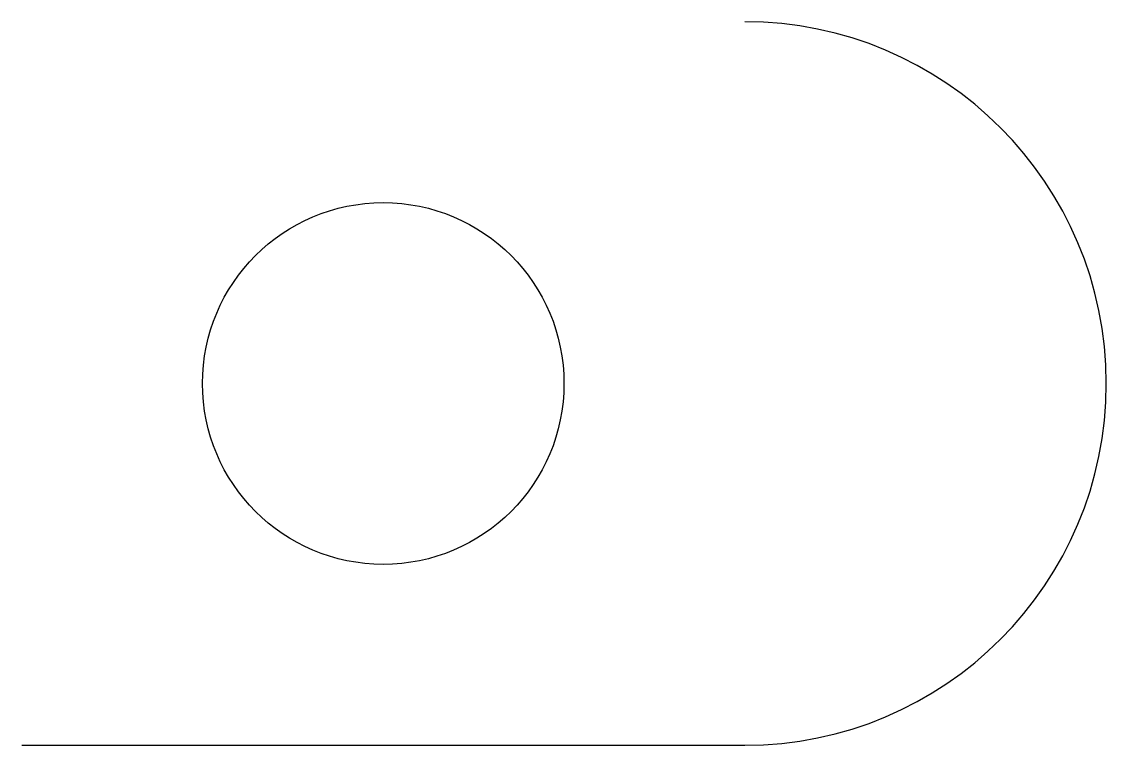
# Model space of a CAD drawing. Extents: x 0 to 15, y 0 to 10.
import ezdxf

# ---------------------------------------------------------------- set-up
doc = ezdxf.new("R2010")
doc.units = 0

msp = doc.modelspace()

# ---------------------------------------------------------------- linework, layer by layer
msp.add_lwpolyline([(0, 0), (10, 0, 1), (10, 10)], format="xyb")
msp.add_circle((5, 5), 2.5)

doc.saveas('drawing.dxf')
